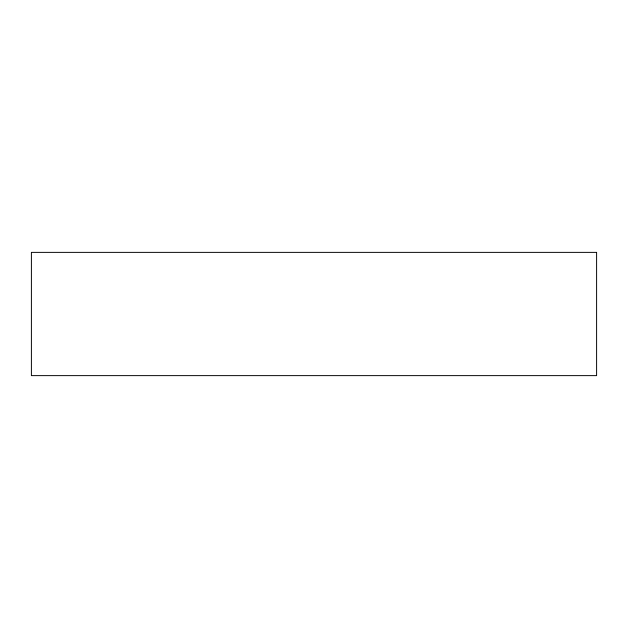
<?xml version="1.0" encoding="UTF-8"?>
<svg xmlns="http://www.w3.org/2000/svg" width="628" height="628" viewBox="0 0 628 628"><rect width="100%" height="100%" fill="white"/><g stroke="black" fill="none" stroke-linecap="round" stroke-linejoin="round"><path stroke-width="0.94" d="M596.6 252.377L31.4 252.377L31.4 375.623L596.6 375.623L596.6 252.377"/></g></svg>
